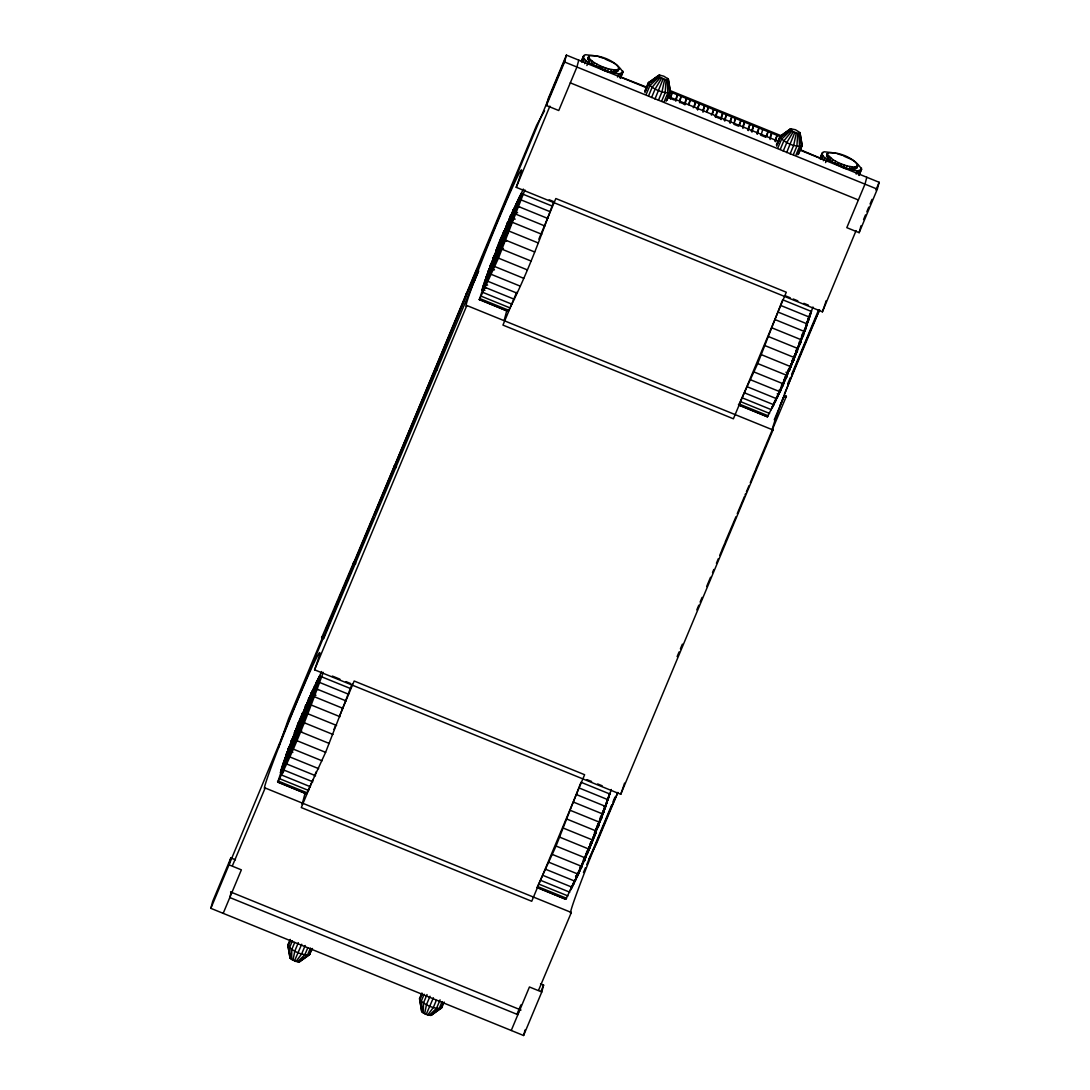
<?xml version="1.0" encoding="UTF-8"?>
<svg xmlns="http://www.w3.org/2000/svg" width="1090" height="1090" viewBox="0 0 1090 1090"><rect width="100%" height="100%" fill="white"/><g stroke="black" fill="none" stroke-linecap="round" stroke-linejoin="round"><path stroke-width="1.5" d="M312.462 948.477L309.301 954.867L299.437 961.83L296.03 961.434L291.657 959.432L291.793 949.458L294.736 942.4M444.148 1002.023L441.777 1007.664L431.122 1015.376L426.176 1014.422L423.342 1012.978L423.479 1003.004L427.021 994.53M666.903 100.457L670.445 91.982L668.279 79.066L663.824 76.205L659.682 75.142L658.524 75.578L659.259 76.763L666.072 79.87L665.2 92.636L661.657 101.111M798.589 154.003L802.131 145.529L799.965 132.612L795.509 129.751L790.563 128.784L791.953 131.059L797.757 133.416L796.885 146.169L793.343 154.644M301.794 731.131L299.736 730.3L299.859 728.747L319.888 675.637L300.704 718.119M501.523 246.258L498.307 255.278L521.538 193.148L502.367 235.644M570.111 890.217L577.891 875.27L589.567 846.549L574.825 881.129L565.792 899.291L536.989 887.587L556.05 846.031L580.997 782.266L609.801 793.983L594.159 835.212L605.686 806.573L609.596 793.438L608.942 794.269M771.775 407.728L779.554 392.781L791.231 364.06L789.501 368.229M295.363 730.872L297.079 727.289L297.897 727.63C290.757 740.11 304.641 706.088 300.908 720.218L300.091 719.877L301.385 716.048M498.852 244.364L495.296 254.392L500.31 243.37L499.493 243.043L497.026 248.384L497.844 248.711M497.026 248.384C497.326 245.209 507.327 223.259 501.877 239.541L501.046 239.201L503.049 233.56M587.946 849.832L588.764 850.173L590.766 844.532L589.949 844.191M789.61 367.344L790.427 367.684L793.207 360.122M790.427 367.684L796.3 353.078M292.978 960.181L294.777 951.161L298.319 942.687M424.664 1013.727L426.463 1004.707L430.005 996.233M352.043 684.084L325.61 752.332L306.535 793.888L277.732 782.17L287.12 753.83M295.717 739.797L280.566 772.783L282.787 764.403L294.559 733.325M280.403 772.415L285.675 759.008L280.716 770.875M286.084 759.171L285.975 760.602M315.187 689.575L315.296 688.158L314.806 688.785L316.046 689.275M307.026 712.097L320.051 675.991M549.156 199.756L553.706 201.596C540.177 238.792 526.252 276.192 508.199 311.399L479.382 299.682L486.481 277.405M497.381 257.322L482.23 290.294L486.14 277.146L499.765 242.089M482.066 289.94L487.339 276.533L482.38 288.387M487.748 276.697L487.639 278.113M503.457 248.643L501.4 247.811L515.556 211.937L521.715 193.516M604.473 807.2L604.718 806.055M790.523 366.853L805.265 329.725L811.423 311.304L807.009 322.027M664.641 79.516L661.984 91.805L658.442 100.28M796.327 133.048L793.67 145.352L790.127 153.826M540.517 983.848L543.597 985.101L541.784 991.995L523.595 1035.5L210.847 908.338L212.673 901.444L230.848 857.939L235.481 859.819M210.847 908.338L229.023 864.833L230.848 857.939M231.257 892.029L229.799 897.533L517.859 1014.667L519.317 1009.149M286.616 758.695L285.239 757.673L287.365 758.695L288.55 755.711M294.382 735.941L285.13 758.095M396.229 467.583L394.171 466.752L476.494 270.279L478.551 271.11L323.675 638.658L321.618 637.827L321.891 636.792L323.948 637.623M296.494 734.469L298.783 726.608L300.268 727.207L298.565 733.638L297.979 735.069L296.494 734.469L298.783 726.608M300.009 721.144L302.312 713.282L303.797 713.882M301.031 718.106L302.312 713.282M299.859 728.747L296.644 737.767L300.268 728.91M303.197 712.955L303.81 710.653M304.41 711.797L313.675 689.657L315.051 690.665L313.675 689.657M332.886 614.406L334.139 609.678M355.517 564.157L353.46 563.326L353.732 562.29L355.79 563.121M302.107 804.461L304.982 793.588M394.171 466.752L394.444 465.716L396.501 466.547M465.539 296.453L466.384 293.292M476.494 270.279L476.221 271.301L478.278 272.146M486.794 275.606L489.029 276.206L486.794 275.606L496.045 253.466M498.157 251.981L500.446 244.119L501.931 244.732L499.642 252.58L498.157 251.981L499.86 245.55M501.673 238.655L503.975 230.794L505.447 231.407M502.694 235.631L503.975 230.794M505.474 228.178L504.561 231.611L506.237 227.633M511.319 214.417L508.921 221.352L515.338 207.168L505.964 229.731M578.749 60.141L576.923 67.035L558.748 110.526L546.403 105.512L548.216 98.618L566.405 55.113L646.438 87.663M546.403 105.512L564.579 62.007L566.405 55.113M504.18 320.433L507.054 309.546M670.473 98.999L672.135 92.677L669.819 98.223M675.814 101.179L677.49 94.857L675.173 100.389M679.52 102.678L681.196 96.37L679.452 100.512M684.874 104.858L686.537 98.536L684.234 104.081M688.989 104.776L690.243 100.048L688.512 104.19M694.344 106.956L695.597 102.215L693.281 107.76M697.627 110.036L699.303 103.727L696.987 109.259M702.982 112.216L704.644 105.907L702.914 110.049M707.097 112.147L708.35 107.406L706.62 111.561M712.451 114.314L713.705 109.586L711.389 115.118M715.735 117.407L717.411 111.085L715.667 115.24M721.09 119.573L722.752 113.265L720.436 118.796M724.796 121.085L726.458 114.763L724.142 120.309M730.137 123.265L731.812 116.943L729.496 122.475M734.265 123.184L735.518 118.456L734.36 121.222M739.606 125.364L740.859 120.622L738.543 126.167L733.829 124.246M742.903 128.443L744.565 122.135L742.835 126.29M748.244 130.623L749.92 124.301L747.604 129.846M751.95 132.135L753.626 125.813L751.31 131.345M757.305 134.302L758.967 127.993L756.651 133.525M761.42 134.233L762.673 129.492M523.595 1035.5L525.053 1029.982M766.774 136.4L768.028 131.672L765.711 137.204M770.058 139.493L771.72 133.171L769.99 137.326M586.352 855.555L587.265 852.107L583.341 862.694M775.412 141.673L777.075 135.351L774.758 140.883M587.851 852.925L590.14 845.077L587.851 852.925L586.365 852.325M595.767 830.267L597.511 826.247M604.923 808.535L597.62 825.839M745.07 495.024L745.342 493.988M788.029 369.837L789.514 370.437L791.217 364.006M791.381 364.196L789.514 370.437M784.037 396.46L784.309 395.438L786.367 396.269L786.094 397.305L784.037 396.46L774.268 419.732M806.586 326.046L800.414 340.816M866.809 177.261L864.983 184.155L846.807 227.66L859.152 232.674L877.327 189.169L879.153 182.289L799.12 149.739M859.152 232.674L860.977 225.793M585.875 855.159L586.311 853.783M588.232 848.769L588.941 849.955L594.799 835.349L593.75 837.406M593.696 836.085L593.941 835.308M596.026 831.234L596.53 829.327L595.59 830.962M787.539 372.671L787.975 371.295M798.125 347.369L795.414 354.918M297.556 734.319L293.632 744.892L297.965 734.483M306.808 703.527L305.132 708.786L306.726 705.08M499.22 251.831L495.296 262.404L501.931 246.435M785.004 380.206L788.928 369.633L788.016 373.066L785.958 372.235M312.803 696.769L314.588 691.578M277.732 782.17C295.785 746.963 309.71 709.563 323.24 672.367M479.382 299.682L498.457 258.139L524.903 189.892M609.801 793.983L611.299 789.501M811.464 311.495L782.661 299.777L757.714 363.556L738.639 405.099L767.455 416.816C785.509 381.595 799.433 344.195 812.963 307.012M287.692 755.152L286.22 754.553L286.479 753.79L294.981 734.061M297.475 734.715L294.409 743.448L292.924 742.849L297.516 729.632M301.835 716.839L305.881 704.903L307.353 705.502M303.824 713.691L312.585 693.199L314.07 693.799L311.849 699.112M489.356 272.677L487.884 272.064L488.143 271.301M494.588 260.36L499.179 247.158L494.588 260.36L496.073 260.973L499.642 250.741M503.457 234.132L507.531 222.415L509.016 223.014M503.498 234.35L507.531 222.415M515.475 212.087L515.733 211.31L514.248 210.711L513.99 211.474L515.475 212.087L512.859 218.15M584.826 860.051L588.873 848.102L584.281 861.318L584.826 860.051L583.354 859.451M786.49 377.562L790.523 365.613L785.945 378.83L786.49 377.562L785.004 376.963M805.347 329.943L805.605 329.18L797.103 348.895M295.308 739.633L290.798 751.514L292.856 752.359M309.655 696.905L307.257 703.84L309.206 699.399M496.972 257.145L492.448 269.039L494.506 269.87M580.507 869.316L584.485 858.661M782.157 386.827L786.149 376.186M278.195 748.408L279.844 743.68M280.947 740.532L288.673 718.474L323.335 635.552M819.571 309.914A73.343 2.589 -67.9 0 0 786.135 390.288A73.343 2.589 -67.9 0 0 772.987 430.019L620.741 794.297L314.574 669.805L315.909 666.031A73.343 2.589 -67.9 0 0 295.812 704.78A73.343 2.589 -67.9 0 0 265.156 788.016L232.511 865.501M287.637 752.999L289.504 747.822M296.466 730.137L296.889 728.924M856.072 230.617L822.405 311.822L516.224 187.33L517.573 183.542A73.343 2.589 -67.9 0 0 497.462 222.292A73.343 2.589 -67.9 0 0 466.82 305.527L314.574 669.805M602.102 814.394L602.947 812.023M620.741 794.297L622.077 790.509A73.343 2.589 -67.9 0 0 624.556 783.124M803.766 331.919L804.611 329.548M822.405 311.822L823.74 308.034A73.343 2.589 -67.9 0 0 826.22 300.636M288.182 757.468L293.196 744.579M309.724 697.995L312.271 690.951M489.846 274.98L494.846 262.091M510.869 216.924L513.935 208.463M577.891 875.27L582.251 863.852M779.554 392.781L782.606 384.32L779.909 390.234M289.681 749.525L288.196 748.925L288.591 747.849L290.076 748.462M295.363 732.957L295.758 731.894L288.196 748.925M289.804 749.947L290.267 748.925L291.752 749.525L291.289 750.547L289.804 749.947L296.371 732.276L295.908 733.298M302.897 714.441L309.001 697.804L310.486 698.404M303.442 714.781L303.047 715.857L310.609 698.826L312.081 699.426L309.083 706.306M291.289 750.547L293.959 743.475M310.609 698.826L310.214 699.889L311.699 700.489M491.345 267.036L489.86 266.437L490.255 265.374L491.74 265.974M497.026 250.482L497.421 249.406L489.86 266.437M491.467 267.459L498.021 249.787L491.467 267.459L492.953 268.058L496.74 257.962M510.665 215.316L504.098 232.988L510.665 215.316L512.15 215.915M505.106 232.306L504.711 233.369L512.273 216.338L513.744 216.937M512.273 216.338L511.878 217.414L513.349 218.014L510.747 223.818M587.265 851.767L581.161 868.417L581.624 867.381L580.139 866.782M594.786 833.25L594.404 834.327L601.952 817.282L600.481 816.683M601.952 817.282L601.571 818.358L600.086 817.759M781.339 385.329L782.824 385.928L785.59 378.366M786.707 375.342L788.915 369.278M782.824 385.928L789.378 368.256M796.449 350.762L796.068 351.838L803.616 334.807L802.145 334.208M803.235 335.87L803.616 334.807M312.38 697.954L309.029 706.92M491.168 265.347L486.14 277.146M601.68 815.579L600.127 819.789L603.615 812.214M803.344 333.104L801.79 337.3L805.265 329.725M229.077 864.629L330.474 620.769M285.866 762.605L291.248 749.007M311.454 694.18L314.588 685.814M487.53 280.116L492.898 266.532M513.635 210.302L516.251 203.326M575.575 880.393L578.708 872.027M777.238 397.918L780.89 388.149M592.797 840.99L591.979 840.649L593.26 837.297L594.091 837.624M794.337 356.362L794.923 354.809L795.755 355.136M290.022 746.418L291.834 741.677L288.959 747.617M487.053 275.893L488.783 271.356M491.685 263.944L493.484 259.188L490.623 265.142M598.505 825.539L596.325 829.722L599.527 821.37M291.548 748.939L288.809 755.861L287.338 755.261L295.417 734.347L295.077 735.055M312.953 693.09L311.468 692.477L303.374 713.405M302.516 717.275L302.012 718.569L307.857 706.156L309.342 706.756L305.5 714.999M283.904 766.788L289.518 752.836M312.993 690.91L316.55 681.631M307.857 706.156L307.353 707.465L308.838 708.064M490.473 273.386L489.001 272.786L497.081 251.858M514.616 210.602L513.131 210.002L505.038 230.916M505.161 236.694L503.675 236.08L509.52 223.668L511.006 224.281L505.828 235.304M491.181 270.361L485.568 284.299L487.625 285.144M514.058 209.975L518.213 199.143M491.413 271.11L492.612 268.004M503.675 236.08L509.52 223.668M573.613 884.59L577.755 873.758M586.434 853.525L578.681 873.73L579.035 873.008L577.55 872.409M593.873 835.73L593.369 837.038L599.214 824.626L597.729 824.026M599.214 824.626L598.71 825.92L597.238 825.321M775.276 402.101L779.418 391.269M788.097 371.036L780.345 391.242L785.454 378.094M795.537 353.255L795.032 354.55L800.877 342.137L799.392 341.538M287.692 752.318L289.286 748.203M292.324 740.369L293.837 736.486L291.657 740.669M489.356 269.843L492.012 262.963M493.988 257.894L497.667 248.52M798.493 345.939L799.992 342.056M295.172 731.799L297.829 725.518L298.646 725.858L293.632 736.881L300.091 719.877M288.046 755.97L282.337 769.922L284.395 770.766M313.566 690.106L318.103 678.484M499.138 244.882L499.847 243.07L499.016 242.743M489.71 273.481L484.001 287.447L486.058 288.278M516.061 207.781C511.728 205.533 519.848 209.157 515.229 207.591L519.767 196.009M572.046 887.723L577.727 873.608M592.974 839.355L594.227 836.153M773.709 405.235L778.26 393.613M794.637 356.88L795.891 353.678M290.88 744.075L296.003 731.009M304.859 717.574L308.797 707.737L306.617 711.933M663.101 78.957L654.967 99.04M794.787 132.503L786.653 152.586M796.368 351.348L797.989 347.247L797.253 348.473M297.202 727.48L294.273 733.039L296.63 728.924M285.689 758.449L294.75 735.696L285.689 758.449L287.161 759.049M313.116 689.302L304.055 712.056L312.912 689.657L314.601 689.902M300.813 721.648L304.532 714.699L306.017 715.299L305.445 716.743L302.284 722.248L300.813 721.648L304.532 714.699M497.408 251.163L495.936 250.564L499.656 243.615L499.084 245.059M514.78 206.814L505.91 229.213M503.948 239.759L502.476 239.16L503.035 237.715L506.196 232.225L507.681 232.824L503.103 242.116M502.476 239.16L506.196 232.225M575.561 876.305L577.046 876.905L585.316 856.004M595.399 830.512L597.184 826.043M577.046 876.905L583.15 861.618M600.931 816.723L603.887 809.257M595.889 833.169L592.156 840.104L595.889 833.169L594.404 832.569M777.225 393.817L778.696 394.43L784.814 379.143M801.409 337.232L803.18 332.75M797.553 350.68L793.82 357.629L797.553 350.68L796.068 350.081M286.888 758.299L281.22 771.938L283.277 772.783M319.234 676.481L314.397 688.607L319.888 675.637M488.552 275.825L482.884 289.463L484.941 290.294M515.229 207.631L520.897 193.993M570.928 889.74L574.553 880.638M772.592 407.251L776.216 398.15M294.327 735.355L296.126 730.859M296.562 729.591L300.091 719.645M298.02 727.384L300.799 720.558M302.598 723.229L305.895 715.095L304.451 717.411M499.493 243.043L501.046 239.201M498.225 247.103L501.754 237.157M495.991 252.866L497.789 248.37M504.248 240.754L516.96 205.669L516.469 206.296M595.603 832.896L588.859 849.328M792.907 362.343L792.076 362.003L793.643 358.174L794.46 358.501M794.12 356.961L795.823 352.724M280.566 772.783L286.057 759.812M482.23 290.294L487.721 277.323M516.061 206.133L521.538 193.148M570.901 889.031L573.394 882.859M771.938 408.096L775.058 400.371M808.126 318.661L811.246 310.95L810.606 311.781M373.829 515.516L536.621 125.268L544.564 110.689M297.938 723.883L298.551 722.398L299.3 722.874L298.701 724.36L297.938 723.883L299.423 724.482M315.31 689.084L313.784 688.444L304.41 711.511M299.505 724.877L301.739 725.954L299.505 724.877L300.104 723.392L302.339 724.469L301.589 723.992M300.254 725.354L300.867 723.869M299.736 730.3L302.843 722.67L304.9 723.515M499.602 241.394L500.201 239.909L500.964 240.386L500.365 241.871M503.28 234.841L501.441 239.364L500.582 238.901M517.709 206.8L515.447 205.969L506.06 229.023M501.768 240.904L501.168 242.389L501.918 242.866L503.403 243.465L504.002 241.994L501.768 240.904L504.002 241.994M501.918 242.866L502.531 241.381M576.378 877.763L582.006 863.934M597.688 825.389L599.514 820.743M602.062 814.625L605.141 806.913L603.71 806.341M588.532 848.892L592.224 839.845L563.421 828.141M589.445 848.088L592.551 840.472L591.884 840.867M778.042 395.275L784.868 378.339M803.725 332.15L806.845 324.466M791.108 365.6L794.215 357.983L793.547 358.378M791.79 360.736L793.275 361.335L793.874 359.85L793.125 359.373M298.565 723.433L304.355 710.53L300.213 722.016L299.382 721.689M297.829 725.518L298.619 723.61M500.228 240.945L506.019 228.042L499.683 244.896M606.612 801.45L609.76 793.793M591.543 842.597L593.083 838.919M303.456 712.887L304.682 709.944M504.506 231.884L506.346 227.456M516.224 187.33L549.905 106.125M325.896 629.434L327.804 624.843M329.085 621.777L331.006 617.185M350.067 572.427L373.202 517.055M331.782 617.635L342.287 592.497M343.595 589.363L345.571 584.635M346.879 581.529L352.792 567.359M354.727 562.74L356.035 559.606M360.027 550.082L361.335 546.935M363.243 542.37L367.248 532.792M368.475 529.849L370.437 525.148M377.099 509.234L379.061 504.52M380.369 501.373L382.345 496.672M383.53 493.825L388.912 480.963M390.084 478.156L392.046 473.455M392.196 473.101L397.441 460.539M397.932 459.367L401.869 449.966M403.177 446.832L411.679 426.476M411.897 425.972L564.879 59.936M314.765 689.411L319.724 677.544M516.428 206.923L521.388 195.055M514.861 212.618L516.088 209.661M223.191 913.352L241.367 869.847L229.023 864.833M581.501 60.822L583.436 56.203L585.494 54.704L596.966 56.081M581.529 61.435L584.09 55.29M581.597 62.048L583.436 56.203M583.096 62.007L584.376 58.928L583.531 57.443M584.662 63.697L585.943 60.631L584.376 58.928M588.614 56.462L587.864 59.391L589.131 55.754C601.435 54.609 616.817 61.612 622.935 72.267L620.36 78.425M588.3 57.729L589.131 55.754M589.349 58.56L588.518 60.536L589.731 61.844L590.562 59.868L588.695 57.416M586.897 65.536L588.191 62.457L585.943 60.631M592.279 61.285L591.461 63.261L593.628 64.732L594.445 62.757L590.562 59.868M594.445 62.757L596.979 64.215L596.148 66.19L607.811 70.932L608.629 68.956L615.877 70.169L619.066 68.847C617.376 62.811 609.474 61.517 604.637 58.724M598.941 67.594L599.773 65.618L596.979 64.215M601.898 68.888L602.716 66.912L608.629 68.956M604.882 70.005L605.713 68.03M313.034 779.445L301.276 807.567L531.729 901.267L584.621 774.718L354.182 681.018L339.808 715.394M314.342 776.325L316.304 771.638M333.935 729.455L335.897 724.768M516.66 292.284L502.94 325.093L733.393 418.792L786.285 292.229L555.846 198.53L538.855 239.16M611.367 69.637L610.536 71.613L612.989 72.022L616.654 71.981L617.485 70.005M612.989 72.022L613.82 70.046M615.06 72.144L615.877 70.169M618.166 69.883L618.997 67.907M617.73 71.531L619.066 68.847M617.512 77.063L618.793 73.984L622.935 72.267M619.583 76.845L620.878 73.766M620.905 75.66L622.84 71.041M620.346 77.812L622.267 73.194M290.24 939.444L287.869 945.098L290.035 958.015L291.657 959.432M644.681 91.424L648.223 82.949L658.878 75.237M290.444 940.111L287.869 945.098L290.035 958.015M645.471 90.688L649.013 82.213L650.825 81.982M290.526 940.615L288.169 946.27C293.578 951.638 301.63 955.208 309.301 954.867L311.658 949.213M644.967 92.596L648.509 84.134L658.66 76.096M292.461 940.711L289.518 947.782L290.649 958.682M646.316 94.108L649.858 85.633L659.259 76.763M648.591 95.797L652.133 87.323L660.268 77.513M651.575 97.487L655.117 89.026L661.589 78.276M301.712 944.24L294.491 960.876M305.186 945.48L301.644 953.954L296.03 961.434M307.802 947.714L304.846 954.772L297.461 961.789M310.446 948.027L307.489 955.085L298.633 961.925M664.301 101.424L667.843 92.95L667.244 80.02L666.072 79.87M666.099 101.193L670.445 91.982L668.279 79.066M421.925 992.99L419.555 998.631L421.721 1011.561L423.342 1012.978M776.366 144.97L779.909 136.495L790.563 128.784M421.53 995.075L419.555 998.631L421.721 1011.561M777.156 144.234L780.699 135.76L782.511 135.528L791.367 128.688M422.212 994.162L419.854 999.816C425.264 1005.184 433.316 1008.754 440.987 1008.413L443.344 1002.759M776.652 146.142L780.195 137.667L790.345 129.642M424.146 994.257L421.203 1001.315L422.334 1012.228M778.001 147.654L781.544 139.179L790.945 130.31M780.276 149.344L783.819 140.869L791.953 131.059M783.26 151.033L786.803 142.558L793.275 131.808M433.398 997.786L426.176 1014.422M436.272 1000.443L433.33 1007.501L427.716 1014.967M440.074 999.843L436.531 1008.318L429.147 1015.335M442.131 1001.574L439.175 1008.631L430.318 1015.471M795.986 154.957L799.529 146.482L798.929 133.552L797.757 133.416M798.289 152.818L801.245 145.76M797.785 154.739L802.131 145.529L799.965 132.612M820.184 157.873L822.105 153.254L824.176 151.755L835.649 153.118M820.198 158.486L822.773 152.341M820.279 159.099L822.105 153.254M821.765 159.058L823.059 155.979L822.201 154.48M823.345 160.748L824.626 157.668L823.059 155.979M827.296 153.513L826.547 156.442L827.814 152.804C840.104 151.66 855.486 158.663 861.618 169.318L859.043 175.476M826.983 154.78L827.814 152.804M828.032 155.611L827.201 157.587L832.31 161.783L833.128 159.794L827.365 154.467M825.58 162.587L826.86 159.508L824.626 157.668M828.414 158.895L829.245 156.919M830.13 160.312L830.962 158.336M833.128 159.794L835.662 161.266L834.831 163.241L846.48 167.983L847.312 166.007L854.56 167.22L857.748 165.898C856.059 159.862 848.156 158.568 843.319 155.775M837.624 164.645L838.455 162.669L835.662 161.266M840.581 165.939L841.398 163.95L847.312 166.007M843.565 167.056L844.396 165.081M850.05 166.675L849.219 168.65L853.729 169.195L855.337 169.032L856.168 167.056M851.672 169.073L852.503 167.083M853.729 169.195L854.56 167.22M856.849 166.92L857.68 164.944M856.413 168.582L857.244 166.607M856.917 167.874L857.748 165.898M856.195 174.1L857.476 171.035L861.618 169.318M858.266 173.896L859.56 170.817M859.588 172.711L861.522 168.092M859.029 174.85L860.95 170.244M516.973 1014.272L520.87 1004.939M511.251 1030.486L529.44 986.981L541.784 991.995M606.34 802.758L609.433 795.332M807.377 321.754L811.096 312.857M583.463 872.504L585.425 867.803M586.733 864.656L611.694 804.965M613.002 801.818L614.978 797.103M787.661 383.939L790.291 377.658M791.599 374.51L818.522 310.105M617.703 792.88L596.489 843.633L589.145 858.648M784.419 394.008L819.476 310.119M541.008 991.328L543.597 985.101M863.566 219.567L865.514 214.907M866.823 211.801L868.771 207.141M870.065 204.034L872.014 199.375M875.91 190.055L879.153 182.289M473.987 281.969L478.551 271.11M779.745 406.284L784.309 395.438M706.647 586.543L710.557 577.237M712.519 572.577L713.814 569.484M716.416 563.271L718.378 558.625M719.673 555.519L721.635 550.859M721.907 549.837L724.891 543.106M725.163 542.071L735.954 516.742M737.249 513.635L744.416 496.577M746.377 491.917L748.98 485.718M750.274 482.611L752.236 477.965M752.509 476.93L755.493 470.199M755.765 469.177L786.367 396.269M353.46 563.326L394.444 465.716M506.959 225.984L510.529 217.523M303.456 712.778L304.573 710.108M305.295 708.459L308.865 699.998M786.272 374.783L787.947 370.791M677.122 656.602L679.097 651.929M680.405 648.822L682.381 644.149M696.823 609.882L698.799 605.209M700.107 602.089L702.083 597.415M538.678 989.993L571.337 912.48A73.343 2.589 -67.9 0 1 584.472 872.777A73.343 2.589 -67.9 0 1 617.907 792.403M793.997 358.201L794.746 356.43M483.183 285.703L488.879 271.696L484.437 281.915M515.843 208.926L520.598 197.753M281.52 768.178L286.275 757.005M314.179 691.414L318.934 680.242M806.137 325.324L810.306 315.541M604.473 807.813L608.642 798.03M321.618 637.827L353.732 562.29M334.807 608.125L337.464 601.912M338.786 598.805L349.399 573.98M511.087 216.202L513.908 209.661M309.424 698.69L315.337 685.079M784.146 379.715L785.74 376.009M487.884 272.064L496.645 251.572M514.248 210.711L505.488 231.203L505.746 230.44L507.231 231.039M305.323 706.17L305.881 704.903M304.083 712.928L312.585 693.199M286.22 754.553L294.722 734.824M292.924 742.849L293.469 741.582L294.954 742.181M595.44 831.384L597.402 826.833M598.71 823.795L603.942 811.655L595.835 830.635M514.902 211.746L519.331 201.527M282.787 764.403L287.215 754.185M313.239 694.235L317.667 684.016M805.878 326.618L809.039 319.329M603.574 810.565L607.375 801.804M514.521 208.245L523.309 189.06M497.885 248.425L497.054 248.084L498.007 248.506L499.561 245.141L498.743 244.814M495.269 262.254L491.59 270.524M292.297 747.699L293.605 744.743M790.604 367.466L789.773 367.139L791.326 363.774L792.144 364.115M513.635 215.302L517.641 206.296L519.698 207.127M284.476 759.635L288.482 750.628M311.972 697.791L315.977 688.785L318.035 689.616M804.011 331.592L807.349 324.098M602.348 814.08L605.686 806.573M308.538 698.826L309.001 697.804M316.032 683.553L317.394 680.514M291.657 749.184L286.466 759.975M579.226 870.638L580.956 866.809M488.211 271.519L490.991 265.456M512.082 219.512L515.556 211.937L517.614 212.768M286.547 753.994L289.327 747.944M310.418 701.987L313.906 694.425M789.351 369.537L787.471 373.202M587.687 852.012L585.807 855.677M318.089 678.988L321.645 671.535M310.936 695.57L312.394 692.45M512.791 210.711L513.131 210.002M497.776 248.084L492.612 259.107L497.285 249.378M510.284 224.268L513.145 218.313L515.202 219.145M509.67 227.061L511.006 224.281M489.001 272.786L489.342 272.064L490.813 272.663M311.468 692.477L311.127 693.199L312.612 693.799M296.126 730.573L290.948 741.595L291.439 740.287L292.924 740.887M308.62 706.742L311.481 700.788M287.338 755.261L287.678 754.553L289.163 755.152M800.714 340.571L802.853 336.102M796.204 351.866L800.877 342.137M598.328 824.544L601.19 818.59M593.818 835.226L594.513 836.412M588.11 849.614L588.477 848.919M493.32 258.194L495.5 253.997M508.281 229.445L510.461 225.262M798.711 345.843L800.169 343.05M488.96 275.988L488.129 277.487L486.631 276.778L496.059 253.752M495.936 250.564L497.503 247.811M496.209 253.561L487.543 275.606M506.114 234.936L507.558 232.62M667.244 80.02L668.402 79.584M798.929 133.552L800.087 133.13M289.913 957.483L289.872 953.954M299.437 961.83L310.091 954.131L309.805 952.946M421.598 1011.029L422.756 1010.607M431.122 1015.376L441.777 1007.664L441.491 1006.492M435.155 1011.506L437.69 1009.504M653.36 80.033L659.682 75.142M658.524 75.578L648.223 82.949L648.509 84.134C653.918 89.503 661.984 93.072 669.642 92.718L668.047 79.911M790.209 129.111L779.909 136.495L780.195 137.667C785.604 143.035 793.67 146.619 801.327 146.264L799.733 133.457M503.839 240.577L506.564 241.026M618.793 73.984L605.604 71.218L588.191 62.457M857.476 171.035L844.287 168.255L826.86 159.508M598.233 56.476L603.342 58.247M836.916 153.513L842.025 155.284M620.701 76.981L647.147 87.35M670.295 90.661L780.549 135.487M669.669 91.683L780.781 136.85M666.903 95.975L778.655 141.428M669.26 97.991L673.974 99.912M680.283 102.474L685.01 104.395M714.931 116.562L719.659 118.483M760.602 135.133L765.33 137.054M564.579 62.007L877.327 189.169M570.315 82.854L858.375 199.974M785.672 295.921L790.223 297.774M793.261 299.001L797.798 300.854M803.861 303.32L808.412 305.159M523.404 194.374L552.208 206.078M521.402 200.029L550.205 211.733M780.658 305.445L809.461 317.149M518.935 206.719L547.739 218.436M778.192 312.135L806.995 323.839M516.074 214.28L544.877 225.984M775.331 319.697L804.134 331.401M512.872 222.523L541.676 234.241M772.129 327.94L800.932 339.644M509.016 224.976L510.502 225.576M798.888 342.832L800.373 343.432M509.425 231.244L538.242 242.961M768.682 336.66L797.499 348.378M503.376 232.225L504.861 232.824M505.624 233.655L507.109 234.255M503.008 233.846L503.839 234.186M796.422 353.16L795.605 352.819L796.177 353.937M502.531 234.473L503.594 234.963M502 235.617L502.817 235.958M502.34 235.835L503.158 236.176M501.332 237.13L502.572 237.729M793.929 356.103L795.169 356.703M505.815 240.236L534.631 251.953M765.071 345.653L793.888 357.37M792.403 359.25L793.874 359.85M499.792 240.822L500.61 241.149M500.283 241.122L503.962 242.661M792.866 360.095L793.683 360.422M791.613 361.703L792.43 362.044M497.735 246.108L498.552 246.435M498.076 246.326L498.893 246.653M790.659 365.286L791.49 365.627M497.299 247.307L498.362 247.798M502.136 249.283L530.939 260.987M761.392 354.686L790.958 366.771M789.65 367.058L790.468 367.385M496.495 249.12L497.98 249.719M498.757 250.55L500.228 251.163M498.457 258.139L527.274 269.857M757.714 363.556L786.53 375.26M495.132 259.093L496.618 259.706M494.901 266.6L523.704 278.318M754.144 372.017L782.961 383.721M491.931 266.437L493.402 267.036M781.803 384.293L783.288 384.906M779.214 389.934L780.699 390.533M491.522 274.462L520.325 286.18M750.778 379.879L779.582 391.582M488.415 281.52L517.219 293.237M747.672 386.936L776.475 398.654M485.677 287.61L514.48 299.328M744.933 393.027L773.736 404.731M483.347 292.583L512.15 304.287M742.603 397.986L771.407 409.704M481.494 296.303L510.297 308.02M740.75 401.719L769.554 413.423M480.159 298.687L508.962 310.405M739.415 404.104L768.218 415.821M479.191 299.26L508.199 311.399M738.448 404.676L767.455 416.816M466.833 305.513L773.001 429.991M437.526 368.829L435.469 367.998L435.196 369.033L437.254 369.864M332.341 676.072L339.916 679.152M345.98 681.618L350.53 683.471M587.047 779.636L591.597 781.489M597.661 783.955L602.211 785.795M321.741 676.849L350.544 688.567M319.738 682.504L348.541 694.221M578.994 787.92L607.798 799.638M317.272 689.207L346.075 700.911M576.528 794.61L605.332 806.327M313.647 694.398L315.964 695.256M312.326 693.962L313.811 694.562M314.411 696.755L343.214 708.473M573.667 802.172L602.47 813.889M311.209 705.012L340.026 716.716M570.465 810.415L599.282 822.133M307.775 713.732L336.578 725.45M567.032 819.149L595.835 830.866L591.202 842.57L592.034 842.911M301.712 714.713L303.197 715.312M303.96 716.144L305.445 716.743M301.222 716.253L302.175 716.675M300.867 716.961L301.93 717.452M300.336 718.106L301.494 718.664M299.668 719.618L300.499 719.945M592.674 838.85L593.505 839.191M304.165 722.725L332.968 734.442M590.739 841.739L592.211 842.338L591.461 841.848M298.129 723.297L299.437 723.951M590.126 843.21L591.611 843.824L590.862 843.333M297.352 725.218L298.183 725.558M590.412 844.491L591.243 844.818M590.494 846.589L589.663 846.262L588.995 847.775L589.826 848.102M296.071 728.583L297.229 729.142M295.88 729.946L296.712 730.286M300.472 731.758L329.275 743.475M559.729 837.175L589.295 849.246M295.404 730.573L296.344 730.995M294.845 731.608L296.317 732.207M297.093 733.039L298.565 733.638M586.965 850.895L588.45 851.508M296.793 740.628L325.61 752.332M556.05 846.031L584.867 857.748M293.237 749.089L322.041 760.793M552.494 854.505L581.297 866.209M289.858 756.95L318.661 768.654M549.115 862.353L577.918 874.071M575.765 875.951L577.237 876.551M287.692 760.479L284.967 759.267L294.395 736.24M286.752 764.008L315.569 775.712M546.008 869.425L574.825 881.129M284.013 770.099L312.816 781.803M543.27 875.515L572.073 887.219M281.683 775.058L310.486 786.776M540.94 880.475L569.743 892.192M279.83 778.791L308.634 790.495M539.087 884.194L567.89 895.912M278.495 781.176L307.312 792.893M537.752 886.592L566.568 898.296M277.528 781.748L306.535 793.888M538.297 887.778L565.792 899.291M265.17 787.988L571.337 912.48M230.562 891.947L521.02 1010.049M799.924 149.548L821.41 158.663M838.455 162.669L841.398 163.95M599.773 65.618L602.716 66.912M792.525 360.858L793.275 361.335M502.654 242.988L503.403 243.465M420.754 1001.097L421.953 1010.702M288.864 945.957L289.463 950.752M799.515 133.498L799.842 136.604M667.666 78.398L668.156 83.072"/></g></svg>
